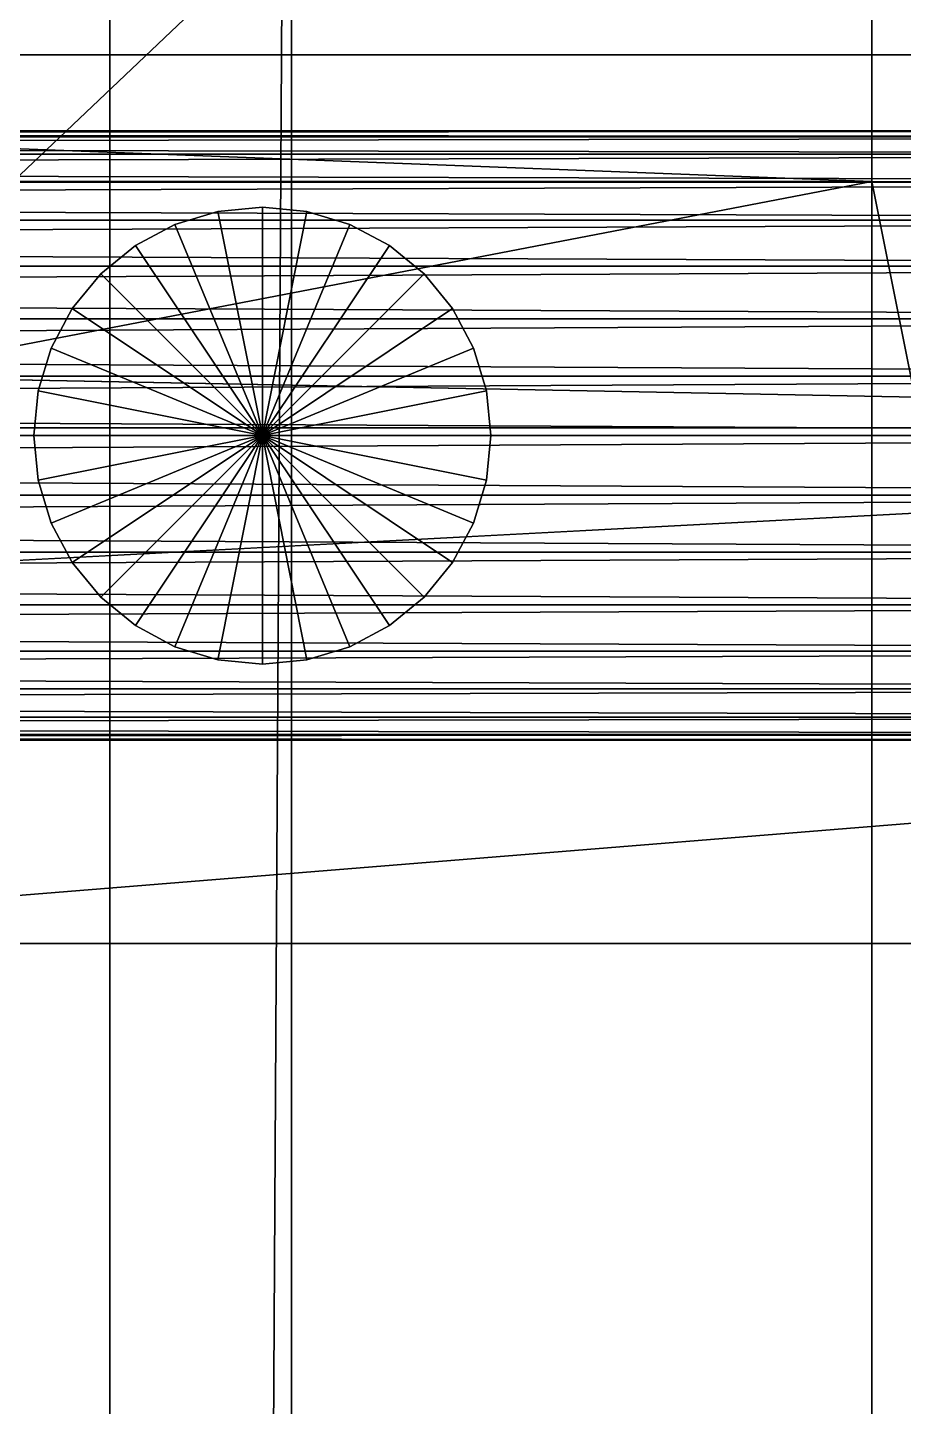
# Model space of a CAD drawing. Header units: millimetres. Extents: x -18 to 4450, y -985 to 970.
# Drawn here: x 976.8 to 1011.2, y 501.8 to 556.1 of the extents above; entities that cross this region are included whole.
import ezdxf

# ---------------------------------------------------------------- set-up
doc = ezdxf.new("R2010")
doc.units = ezdxf.units.MM
for name, color, linetype in [('as_fitted_routes__j40_rt_003_cutoff_output_to_relay_box_feed_cutoff_to_relay_feed', 1, 'CONTINUOUS'), ('body__floor_cross_pressing_1', 40, 'CONTINUOUS'), ('body__floor_pan', 40, 'CONTINUOUS'), ('body__hood_closed_reference', 40, 'CONTINUOUS'), ('body__hood_crowned_closed_skin', 40, 'CONTINUOUS'), ('body__right_hood_hinge_mount_screw_front', 9, 'CONTINUOUS'), ('body__right_inner_fender', 40, 'CONTINUOUS'), ('chassis__right_body_mount_outrigger_1', 251, 'CONTINUOUS'), ('running_gear__right_front_upper_shock_mount', 251, 'CONTINUOUS')]:
    doc.layers.add(name, color=color, linetype=linetype)

msp = doc.modelspace()

# ---------------------------------------------------------------- linework, layer by layer
at = {"layer": 'as_fitted_routes__j40_rt_003_cutoff_output_to_relay_box_feed_cutoff_to_relay_feed'}
for points in [[(634.99999, 551.999986, 1039.999962), (1065.000057, 551.999986, 1039.999962), (1065.000057, 551.769435, 1042.341113)], [(634.99999, 551.999986, 1039.999962), (1065.000057, 551.769435, 1042.341113), (634.99999, 551.769435, 1042.341113)], [(634.99999, 551.769435, 1037.65893), (1065.000057, 551.769435, 1037.65893), (1065.000057, 551.999986, 1039.999962)], [(634.99999, 551.769435, 1037.65893), (1065.000057, 551.999986, 1039.999962), (634.99999, 551.999986, 1039.999962)], [(634.99999, 551.769435, 1042.341113), (1065.000057, 551.769435, 1042.341113), (1065.000057, 551.086545, 1044.592142)], [(634.99999, 551.769435, 1042.341113), (1065.000057, 551.086545, 1044.592142), (634.99999, 551.086545, 1044.592142)], [(634.99999, 551.086545, 1035.407782), (1065.000057, 551.086545, 1035.407782), (1065.000057, 551.769435, 1037.65893)], [(634.99999, 551.086545, 1035.407782), (1065.000057, 551.769435, 1037.65893), (634.99999, 551.769435, 1037.65893)], [(634.99999, 551.086545, 1044.592142), (1065.000057, 551.086545, 1044.592142), (1065.000057, 549.97766, 1046.666861)], [(634.99999, 551.086545, 1044.592142), (1065.000057, 549.97766, 1046.666861), (634.99999, 549.97766, 1046.666861)], [(634.99999, 549.97766, 1033.333182), (1065.000057, 549.97766, 1033.333182), (1065.000057, 551.086545, 1035.407782)], [(634.99999, 549.97766, 1033.333182), (1065.000057, 551.086545, 1035.407782), (634.99999, 551.086545, 1035.407782)], [(634.99999, 549.97766, 1046.666861), (1065.000057, 549.97766, 1046.666861), (1065.000057, 548.485279, 1048.485279)], [(634.99999, 549.97766, 1046.666861), (1065.000057, 548.485279, 1048.485279), (634.99999, 548.485279, 1048.485279)], [(634.99999, 548.485279, 1031.514764), (1065.000057, 548.485279, 1031.514764), (1065.000057, 549.97766, 1033.333182)], [(634.99999, 548.485279, 1031.514764), (1065.000057, 549.97766, 1033.333182), (634.99999, 549.97766, 1033.333182)], [(634.99999, 548.485279, 1048.485279), (1065.000057, 548.485279, 1048.485279), (1065.000057, 546.666861, 1049.97766)], [(634.99999, 548.485279, 1048.485279), (1065.000057, 546.666861, 1049.97766), (634.99999, 546.666861, 1049.97766)], [(634.99999, 546.666861, 1030.022383), (1065.000057, 546.666861, 1030.022383), (1065.000057, 548.485279, 1031.514764)], [(634.99999, 546.666861, 1030.022383), (1065.000057, 548.485279, 1031.514764), (634.99999, 548.485279, 1031.514764)], [(634.99999, 546.666861, 1049.97766), (1065.000057, 546.666861, 1049.97766), (1065.000057, 544.592202, 1051.086545)], [(634.99999, 546.666861, 1049.97766), (1065.000057, 544.592202, 1051.086545), (634.99999, 544.592202, 1051.086545)], [(634.99999, 544.592202, 1028.913498), (1065.000057, 544.592202, 1028.913498), (1065.000057, 546.666861, 1030.022383)], [(634.99999, 544.592202, 1028.913498), (1065.000057, 546.666861, 1030.022383), (634.99999, 546.666861, 1030.022383)], [(634.99999, 544.592202, 1051.086545), (1065.000057, 544.592202, 1051.086545), (1065.000057, 542.341113, 1051.769376)], [(634.99999, 544.592202, 1051.086545), (1065.000057, 542.341113, 1051.769376), (634.99999, 542.341113, 1051.769376)], [(634.99999, 542.341113, 1028.230548), (1065.000057, 542.341113, 1028.230548), (1065.000057, 544.592202, 1028.913498)], [(634.99999, 542.341113, 1028.230548), (1065.000057, 544.592202, 1028.913498), (634.99999, 544.592202, 1028.913498)], [(634.99999, 542.341113, 1051.769376), (1065.000057, 542.341113, 1051.769376), (1065.000057, 540.000021, 1052.000046)], [(634.99999, 542.341113, 1051.769376), (1065.000057, 540.000021, 1052.000046), (634.99999, 540.000021, 1052.000046)], [(634.99999, 540.000021, 1027.999997), (1065.000057, 540.000021, 1027.999997), (1065.000057, 542.341113, 1028.230548)], [(634.99999, 540.000021, 1027.999997), (1065.000057, 542.341113, 1028.230548), (634.99999, 542.341113, 1028.230548)], [(634.99999, 540.000021, 1052.000046), (1065.000057, 540.000021, 1052.000046), (1065.000057, 537.65893, 1051.769376)], [(634.99999, 540.000021, 1052.000046), (1065.000057, 537.65893, 1051.769376), (634.99999, 537.65893, 1051.769376)], [(634.99999, 537.65893, 1028.230548), (1065.000057, 537.65893, 1028.230548), (1065.000057, 540.000021, 1027.999997)], [(634.99999, 537.65893, 1028.230548), (1065.000057, 540.000021, 1027.999997), (634.99999, 540.000021, 1027.999997)], [(634.99999, 537.65893, 1051.769376), (1065.000057, 537.65893, 1051.769376), (1065.000057, 535.407782, 1051.086545)], [(634.99999, 537.65893, 1051.769376), (1065.000057, 535.407782, 1051.086545), (634.99999, 535.407782, 1051.086545)], [(634.99999, 535.407782, 1028.913498), (1065.000057, 535.407782, 1028.913498), (1065.000057, 537.65893, 1028.230548)], [(634.99999, 535.407782, 1028.913498), (1065.000057, 537.65893, 1028.230548), (634.99999, 537.65893, 1028.230548)], [(634.99999, 535.407782, 1051.086545), (1065.000057, 535.407782, 1051.086545), (1065.000057, 533.333182, 1049.97766)], [(634.99999, 535.407782, 1051.086545), (1065.000057, 533.333182, 1049.97766), (634.99999, 533.333182, 1049.97766)], [(634.99999, 533.333182, 1030.022383), (1065.000057, 533.333182, 1030.022383), (1065.000057, 535.407782, 1028.913498)], [(634.99999, 533.333182, 1030.022383), (1065.000057, 535.407782, 1028.913498), (634.99999, 535.407782, 1028.913498)], [(634.99999, 533.333182, 1049.97766), (1065.000057, 533.333182, 1049.97766), (1065.000057, 531.514704, 1048.485279)], [(634.99999, 533.333182, 1049.97766), (1065.000057, 531.514704, 1048.485279), (634.99999, 531.514704, 1048.485279)], [(634.99999, 531.514704, 1031.514764), (1065.000057, 531.514704, 1031.514764), (1065.000057, 533.333182, 1030.022383)], [(634.99999, 531.514704, 1031.514764), (1065.000057, 533.333182, 1030.022383), (634.99999, 533.333182, 1030.022383)], [(634.99999, 531.514704, 1048.485279), (1065.000057, 531.514704, 1048.485279), (1065.000057, 530.022383, 1046.666861)], [(634.99999, 531.514704, 1048.485279), (1065.000057, 530.022383, 1046.666861), (634.99999, 530.022383, 1046.666861)], [(634.99999, 530.022383, 1033.333182), (1065.000057, 530.022383, 1033.333182), (1065.000057, 531.514704, 1031.514764)], [(634.99999, 530.022383, 1033.333182), (1065.000057, 531.514704, 1031.514764), (634.99999, 531.514704, 1031.514764)], [(634.99999, 530.022383, 1046.666861), (1065.000057, 530.022383, 1046.666861), (1065.000057, 528.913438, 1044.592142)], [(634.99999, 530.022383, 1046.666861), (1065.000057, 528.913438, 1044.592142), (634.99999, 528.913438, 1044.592142)], [(634.99999, 528.913438, 1035.407782), (1065.000057, 528.913438, 1035.407782), (1065.000057, 530.022383, 1033.333182)], [(634.99999, 528.913438, 1035.407782), (1065.000057, 530.022383, 1033.333182), (634.99999, 530.022383, 1033.333182)], [(634.99999, 528.913438, 1044.592142), (1065.000057, 528.913438, 1044.592142), (1065.000057, 528.230548, 1042.341113)], [(634.99999, 528.913438, 1044.592142), (1065.000057, 528.230548, 1042.341113), (634.99999, 528.230548, 1042.341113)], [(634.99999, 528.230548, 1037.65893), (1065.000057, 528.230548, 1037.65893), (1065.000057, 528.913438, 1035.407782)], [(634.99999, 528.230548, 1037.65893), (1065.000057, 528.913438, 1035.407782), (634.99999, 528.913438, 1035.407782)], [(634.99999, 528.230548, 1042.341113), (1065.000057, 528.230548, 1042.341113), (1065.000057, 527.999997, 1039.999962)], [(634.99999, 528.230548, 1042.341113), (1065.000057, 527.999997, 1039.999962), (634.99999, 527.999997, 1039.999962)], [(634.99999, 527.999997, 1039.999962), (1065.000057, 527.999997, 1039.999962), (1065.000057, 528.230548, 1037.65893)], [(634.99999, 527.999997, 1039.999962), (1065.000057, 528.230548, 1037.65893), (634.99999, 528.230548, 1037.65893)]]:
    msp.add_3dface(points, dxfattribs=at)
at = {"layer": 'body__floor_cross_pressing_1'}
for points in [[(980.000019, -622.860014, 742.139995), (980.000019, -622.860014, 761.860013), (980.000019, 622.860014, 761.860013)], [(980.000019, -622.860014, 742.139995), (980.000019, 622.860014, 761.860013), (980.000019, 622.860014, 742.139995)], [(980.000019, -622.860014, 742.139995), (987.14, -622.860014, 735.000014), (987.14, 622.860014, 735.000014)], [(980.000019, -622.860014, 742.139995), (987.14, 622.860014, 735.000014), (980.000019, 622.860014, 742.139995)], [(980.000019, -622.860014, 761.860013), (987.14, -622.860014, 768.999994), (987.14, 622.860014, 768.999994)], [(980.000019, -622.860014, 761.860013), (987.14, 622.860014, 768.999994), (980.000019, 622.860014, 761.860013)], [(987.14, -622.860014, 768.999994), (1014.860034, -622.860014, 768.999994), (1014.860034, 622.860014, 768.999994)], [(987.14, -622.860014, 768.999994), (1014.860034, 622.860014, 768.999994), (987.14, 622.860014, 768.999994)], [(987.14, -622.860014, 735.000014), (987.14, 622.860014, 735.000014), (1014.860034, 622.860014, 735.000014)], [(987.14, -622.860014, 735.000014), (1014.860034, 622.860014, 735.000014), (1014.860034, -622.860014, 735.000014)]]:
    msp.add_3dface(points, dxfattribs=at)
at = {"layer": 'body__floor_pan'}
for points in [[(901.549995, -653.450012, 670.000017), (3428.450108, -653.450012, 670.000017), (3428.450108, 653.450012, 670.000017)], [(901.549995, -653.450012, 670.000017), (3428.450108, 653.450012, 670.000017), (901.549995, 653.450012, 670.000017)], [(901.549995, -653.450012, 615.00001), (901.549995, 653.450012, 615.00001), (3428.450108, 653.450012, 615.00001)], [(901.549995, -653.450012, 615.00001), (3428.450108, 653.450012, 615.00001), (3428.450108, -653.450012, 615.00001)]]:
    msp.add_3dface(points, dxfattribs=at)
at = {"layer": 'body__hood_closed_reference'}
for points in [[(237.979993, -687.020004, 1253.000021), (1142.019987, -687.020004, 1253.000021), (1142.019987, 687.020004, 1253.000021)], [(237.979993, -687.020004, 1253.000021), (1142.019987, 687.020004, 1253.000021), (237.979993, 687.020004, 1253.000021)], [(237.979993, -687.020004, 1215.000033), (237.979993, 687.020004, 1215.000033), (1142.019987, 687.020004, 1215.000033)], [(237.979993, -687.020004, 1215.000033), (1142.019987, 687.020004, 1215.000033), (1142.019987, -687.020004, 1215.000033)]]:
    msp.add_3dface(points, dxfattribs=at)
at = {"layer": 'body__hood_crowned_closed_skin'}
for points in [[(135.000005, 0, 1256.000042), (1057.999969, 0, 1322.000027), (1057.999969, 642.00002, 1296.000004)], [(135.000005, 0, 1256.000042), (1057.999969, 642.00002, 1296.000004), (135.000005, 642.00002, 1230.000019)], [(135.000005, 0, 1235.999942), (135.000005, 642.00002, 1210.000038), (1057.999969, 642.00002, 1276.000023)], [(135.000005, 0, 1235.999942), (1057.999969, 642.00002, 1276.000023), (1057.999969, 0, 1302.000046)]]:
    msp.add_3dface(points, dxfattribs=at)
at = {"layer": 'body__right_hood_hinge_mount_screw_front'}
for points in [[(986.000001, 549.000025, 1292.000055), (986.000001, 549.000025, 1304.00002), (984.244168, 548.827052, 1304.00002)], [(986.000001, 549.000025, 1292.000055), (984.244168, 548.827052, 1304.00002), (984.244168, 548.827052, 1292.000055)], [(986.000001, 540.000021, 1292.000055), (984.244168, 548.827052, 1292.000055), (986.000001, 549.000025, 1292.000055)], [(986.000001, 540.000021, 1304.00002), (986.000001, 549.000025, 1304.00002), (984.244168, 548.827052, 1304.00002)], [(987.755835, 548.827052, 1292.000055), (987.755835, 548.827052, 1304.00002), (986.000001, 549.000025, 1304.00002)], [(987.755835, 548.827052, 1292.000055), (986.000001, 549.000025, 1304.00002), (986.000001, 549.000025, 1292.000055)], [(986.000001, 540.000021, 1292.000055), (986.000001, 549.000025, 1292.000055), (987.755835, 548.827052, 1292.000055)], [(986.000001, 540.000021, 1304.00002), (987.755835, 548.827052, 1304.00002), (986.000001, 549.000025, 1304.00002)], [(984.244168, 548.827052, 1292.000055), (984.244168, 548.827052, 1304.00002), (982.555866, 548.314929, 1304.00002)], [(984.244168, 548.827052, 1292.000055), (982.555866, 548.314929, 1304.00002), (982.555866, 548.314929, 1292.000055)], [(986.000001, 540.000021, 1292.000055), (982.555866, 548.314929, 1292.000055), (984.244168, 548.827052, 1292.000055)], [(986.000001, 540.000021, 1304.00002), (984.244168, 548.827052, 1304.00002), (982.555866, 548.314929, 1304.00002)], [(986.000001, 540.000021, 1292.000055), (987.755835, 548.827052, 1292.000055), (989.444137, 548.314929, 1292.000055)], [(986.000001, 540.000021, 1304.00002), (989.444137, 548.314929, 1304.00002), (987.755835, 548.827052, 1304.00002)], [(989.444137, 548.314929, 1292.000055), (989.444137, 548.314929, 1304.00002), (987.755835, 548.827052, 1304.00002)], [(989.444137, 548.314929, 1292.000055), (987.755835, 548.827052, 1304.00002), (987.755835, 548.827052, 1292.000055)], [(982.555866, 548.314929, 1292.000055), (982.555866, 548.314929, 1304.00002), (980.999887, 547.483206, 1304.00002)], [(982.555866, 548.314929, 1292.000055), (980.999887, 547.483206, 1304.00002), (980.999887, 547.483206, 1292.000055)], [(986.000001, 540.000021, 1292.000055), (980.999887, 547.483206, 1292.000055), (982.555866, 548.314929, 1292.000055)], [(986.000001, 540.000021, 1304.00002), (982.555866, 548.314929, 1304.00002), (980.999887, 547.483206, 1304.00002)], [(986.000001, 540.000021, 1292.000055), (989.444137, 548.314929, 1292.000055), (991.000116, 547.483206, 1292.000055)], [(986.000001, 540.000021, 1304.00002), (991.000116, 547.483206, 1304.00002), (989.444137, 548.314929, 1304.00002)], [(991.000116, 547.483206, 1292.000055), (991.000116, 547.483206, 1304.00002), (989.444137, 548.314929, 1304.00002)], [(991.000116, 547.483206, 1292.000055), (989.444137, 548.314929, 1304.00002), (989.444137, 548.314929, 1292.000055)], [(980.999887, 547.483206, 1292.000055), (980.999887, 547.483206, 1304.00002), (979.636014, 546.36395, 1304.00002)], [(980.999887, 547.483206, 1292.000055), (979.636014, 546.36395, 1304.00002), (979.636014, 546.36395, 1292.000055)], [(986.000001, 540.000021, 1292.000055), (979.636014, 546.36395, 1292.000055), (980.999887, 547.483206, 1292.000055)], [(986.000001, 540.000021, 1304.00002), (980.999887, 547.483206, 1304.00002), (979.636014, 546.36395, 1304.00002)], [(986.000001, 540.000021, 1292.000055), (991.000116, 547.483206, 1292.000055), (992.363989, 546.36395, 1292.000055)], [(986.000001, 540.000021, 1304.00002), (992.363989, 546.36395, 1304.00002), (991.000116, 547.483206, 1304.00002)], [(992.363989, 546.36395, 1292.000055), (992.363989, 546.36395, 1304.00002), (991.000116, 547.483206, 1304.00002)], [(992.363989, 546.36395, 1292.000055), (991.000116, 547.483206, 1304.00002), (991.000116, 547.483206, 1292.000055)], [(979.636014, 546.36395, 1292.000055), (979.636014, 546.36395, 1304.00002), (978.516757, 545.000136, 1304.00002)], [(979.636014, 546.36395, 1292.000055), (978.516757, 545.000136, 1304.00002), (978.516757, 545.000136, 1292.000055)], [(986.000001, 540.000021, 1292.000055), (978.516757, 545.000136, 1292.000055), (979.636014, 546.36395, 1292.000055)], [(986.000001, 540.000021, 1304.00002), (979.636014, 546.36395, 1304.00002), (978.516757, 545.000136, 1304.00002)], [(986.000001, 540.000021, 1292.000055), (992.363989, 546.36395, 1292.000055), (993.483245, 545.000136, 1292.000055)], [(986.000001, 540.000021, 1304.00002), (993.483245, 545.000136, 1304.00002), (992.363989, 546.36395, 1304.00002)], [(993.483245, 545.000136, 1292.000055), (993.483245, 545.000136, 1304.00002), (992.363989, 546.36395, 1304.00002)], [(993.483245, 545.000136, 1292.000055), (992.363989, 546.36395, 1304.00002), (992.363989, 546.36395, 1292.000055)], [(978.516757, 545.000136, 1292.000055), (978.516757, 545.000136, 1304.00002), (977.685094, 543.444157, 1304.00002)], [(978.516757, 545.000136, 1292.000055), (977.685094, 543.444157, 1304.00002), (977.685094, 543.444157, 1292.000055)], [(986.000001, 540.000021, 1292.000055), (977.685094, 543.444157, 1292.000055), (978.516757, 545.000136, 1292.000055)], [(986.000001, 540.000021, 1304.00002), (978.516757, 545.000136, 1304.00002), (977.685094, 543.444157, 1304.00002)], [(986.000001, 540.000021, 1292.000055), (993.483245, 545.000136, 1292.000055), (994.314909, 543.444157, 1292.000055)], [(986.000001, 540.000021, 1304.00002), (994.314909, 543.444157, 1304.00002), (993.483245, 545.000136, 1304.00002)], [(994.314909, 543.444157, 1292.000055), (994.314909, 543.444157, 1304.00002), (993.483245, 545.000136, 1304.00002)], [(994.314909, 543.444157, 1292.000055), (993.483245, 545.000136, 1304.00002), (993.483245, 545.000136, 1292.000055)], [(977.685094, 543.444157, 1292.000055), (977.685094, 543.444157, 1304.00002), (977.172911, 541.755795, 1304.00002)], [(977.685094, 543.444157, 1292.000055), (977.172911, 541.755795, 1304.00002), (977.172911, 541.755795, 1292.000055)], [(986.000001, 540.000021, 1292.000055), (977.172911, 541.755795, 1292.000055), (977.685094, 543.444157, 1292.000055)], [(986.000001, 540.000021, 1304.00002), (977.685094, 543.444157, 1304.00002), (977.172911, 541.755795, 1304.00002)], [(986.000001, 540.000021, 1292.000055), (994.314909, 543.444157, 1292.000055), (994.827092, 541.755795, 1292.000055)], [(986.000001, 540.000021, 1304.00002), (994.827092, 541.755795, 1304.00002), (994.314909, 543.444157, 1304.00002)], [(994.827092, 541.755795, 1292.000055), (994.827092, 541.755795, 1304.00002), (994.314909, 543.444157, 1304.00002)], [(994.827092, 541.755795, 1292.000055), (994.314909, 543.444157, 1304.00002), (994.314909, 543.444157, 1292.000055)], [(977.172911, 541.755795, 1292.000055), (977.172911, 541.755795, 1304.00002), (976.999998, 540.000021, 1304.00002)], [(977.172911, 541.755795, 1292.000055), (976.999998, 540.000021, 1304.00002), (976.999998, 540.000021, 1292.000055)], [(986.000001, 540.000021, 1292.000055), (976.999998, 540.000021, 1292.000055), (977.172911, 541.755795, 1292.000055)], [(986.000001, 540.000021, 1304.00002), (977.172911, 541.755795, 1304.00002), (976.999998, 540.000021, 1304.00002)], [(986.000001, 540.000021, 1292.000055), (994.827092, 541.755795, 1292.000055), (995.000005, 540.000021, 1292.000055)], [(986.000001, 540.000021, 1304.00002), (995.000005, 540.000021, 1304.00002), (994.827092, 541.755795, 1304.00002)], [(995.000005, 540.000021, 1292.000055), (995.000005, 540.000021, 1304.00002), (994.827092, 541.755795, 1304.00002)], [(995.000005, 540.000021, 1292.000055), (994.827092, 541.755795, 1304.00002), (994.827092, 541.755795, 1292.000055)], [(976.999998, 540.000021, 1292.000055), (976.999998, 540.000021, 1304.00002), (977.172911, 538.244188, 1304.00002)], [(976.999998, 540.000021, 1292.000055), (977.172911, 538.244188, 1304.00002), (977.172911, 538.244188, 1292.000055)], [(986.000001, 540.000021, 1292.000055), (977.172911, 538.244188, 1292.000055), (976.999998, 540.000021, 1292.000055)], [(986.000001, 540.000021, 1304.00002), (976.999998, 540.000021, 1304.00002), (977.172911, 538.244188, 1304.00002)], [(986.000001, 540.000021, 1292.000055), (977.685094, 536.555827, 1292.000055), (977.172911, 538.244188, 1292.000055)], [(986.000001, 540.000021, 1304.00002), (977.172911, 538.244188, 1304.00002), (977.685094, 536.555827, 1304.00002)], [(986.000001, 540.000021, 1292.000055), (978.516757, 534.999847, 1292.000055), (977.685094, 536.555827, 1292.000055)], [(986.000001, 540.000021, 1304.00002), (977.685094, 536.555827, 1304.00002), (978.516757, 534.999847, 1304.00002)], [(986.000001, 540.000021, 1292.000055), (979.636014, 533.636034, 1292.000055), (978.516757, 534.999847, 1292.000055)], [(986.000001, 540.000021, 1304.00002), (978.516757, 534.999847, 1304.00002), (979.636014, 533.636034, 1304.00002)], [(986.000001, 540.000021, 1292.000055), (980.999887, 532.516778, 1292.000055), (979.636014, 533.636034, 1292.000055)], [(986.000001, 540.000021, 1304.00002), (979.636014, 533.636034, 1304.00002), (980.999887, 532.516778, 1304.00002)], [(986.000001, 540.000021, 1292.000055), (982.555866, 531.685114, 1292.000055), (980.999887, 532.516778, 1292.000055)], [(986.000001, 540.000021, 1304.00002), (980.999887, 532.516778, 1304.00002), (982.555866, 531.685114, 1304.00002)], [(986.000001, 540.000021, 1292.000055), (984.244168, 531.172931, 1292.000055), (982.555866, 531.685114, 1292.000055)], [(986.000001, 540.000021, 1304.00002), (982.555866, 531.685114, 1304.00002), (984.244168, 531.172931, 1304.00002)], [(986.000001, 540.000021, 1292.000055), (986.000001, 531.000018, 1292.000055), (984.244168, 531.172931, 1292.000055)], [(986.000001, 540.000021, 1304.00002), (984.244168, 531.172931, 1304.00002), (986.000001, 531.000018, 1304.00002)], [(986.000001, 540.000021, 1292.000055), (987.755835, 531.172931, 1292.000055), (986.000001, 531.000018, 1292.000055)], [(986.000001, 540.000021, 1304.00002), (986.000001, 531.000018, 1304.00002), (987.755835, 531.172931, 1304.00002)], [(986.000001, 540.000021, 1292.000055), (989.444137, 531.685114, 1292.000055), (987.755835, 531.172931, 1292.000055)], [(986.000001, 540.000021, 1304.00002), (987.755835, 531.172931, 1304.00002), (989.444137, 531.685114, 1304.00002)], [(986.000001, 540.000021, 1292.000055), (991.000116, 532.516778, 1292.000055), (989.444137, 531.685114, 1292.000055)], [(986.000001, 540.000021, 1304.00002), (989.444137, 531.685114, 1304.00002), (991.000116, 532.516778, 1304.00002)], [(986.000001, 540.000021, 1292.000055), (992.363989, 533.636034, 1292.000055), (991.000116, 532.516778, 1292.000055)], [(986.000001, 540.000021, 1304.00002), (991.000116, 532.516778, 1304.00002), (992.363989, 533.636034, 1304.00002)], [(986.000001, 540.000021, 1292.000055), (993.483245, 534.999847, 1292.000055), (992.363989, 533.636034, 1292.000055)], [(986.000001, 540.000021, 1304.00002), (992.363989, 533.636034, 1304.00002), (993.483245, 534.999847, 1304.00002)], [(986.000001, 540.000021, 1292.000055), (994.314909, 536.555827, 1292.000055), (993.483245, 534.999847, 1292.000055)], [(986.000001, 540.000021, 1304.00002), (993.483245, 534.999847, 1304.00002), (994.314909, 536.555827, 1304.00002)], [(986.000001, 540.000021, 1292.000055), (994.827092, 538.244188, 1292.000055), (994.314909, 536.555827, 1292.000055)], [(986.000001, 540.000021, 1304.00002), (994.314909, 536.555827, 1304.00002), (994.827092, 538.244188, 1304.00002)], [(986.000001, 540.000021, 1292.000055), (995.000005, 540.000021, 1292.000055), (994.827092, 538.244188, 1292.000055)], [(986.000001, 540.000021, 1304.00002), (994.827092, 538.244188, 1304.00002), (995.000005, 540.000021, 1304.00002)], [(994.827092, 538.244188, 1292.000055), (994.827092, 538.244188, 1304.00002), (995.000005, 540.000021, 1304.00002)], [(994.827092, 538.244188, 1292.000055), (995.000005, 540.000021, 1304.00002), (995.000005, 540.000021, 1292.000055)], [(977.172911, 538.244188, 1292.000055), (977.172911, 538.244188, 1304.00002), (977.685094, 536.555827, 1304.00002)], [(977.172911, 538.244188, 1292.000055), (977.685094, 536.555827, 1304.00002), (977.685094, 536.555827, 1292.000055)], [(994.314909, 536.555827, 1292.000055), (994.314909, 536.555827, 1304.00002), (994.827092, 538.244188, 1304.00002)], [(994.314909, 536.555827, 1292.000055), (994.827092, 538.244188, 1304.00002), (994.827092, 538.244188, 1292.000055)], [(977.685094, 536.555827, 1292.000055), (977.685094, 536.555827, 1304.00002), (978.516757, 534.999847, 1304.00002)], [(977.685094, 536.555827, 1292.000055), (978.516757, 534.999847, 1304.00002), (978.516757, 534.999847, 1292.000055)], [(993.483245, 534.999847, 1292.000055), (993.483245, 534.999847, 1304.00002), (994.314909, 536.555827, 1304.00002)], [(993.483245, 534.999847, 1292.000055), (994.314909, 536.555827, 1304.00002), (994.314909, 536.555827, 1292.000055)], [(978.516757, 534.999847, 1292.000055), (978.516757, 534.999847, 1304.00002), (979.636014, 533.636034, 1304.00002)], [(978.516757, 534.999847, 1292.000055), (979.636014, 533.636034, 1304.00002), (979.636014, 533.636034, 1292.000055)], [(992.363989, 533.636034, 1292.000055), (992.363989, 533.636034, 1304.00002), (993.483245, 534.999847, 1304.00002)], [(992.363989, 533.636034, 1292.000055), (993.483245, 534.999847, 1304.00002), (993.483245, 534.999847, 1292.000055)], [(979.636014, 533.636034, 1292.000055), (979.636014, 533.636034, 1304.00002), (980.999887, 532.516778, 1304.00002)], [(979.636014, 533.636034, 1292.000055), (980.999887, 532.516778, 1304.00002), (980.999887, 532.516778, 1292.000055)], [(991.000116, 532.516778, 1292.000055), (991.000116, 532.516778, 1304.00002), (992.363989, 533.636034, 1304.00002)], [(991.000116, 532.516778, 1292.000055), (992.363989, 533.636034, 1304.00002), (992.363989, 533.636034, 1292.000055)], [(980.999887, 532.516778, 1292.000055), (980.999887, 532.516778, 1304.00002), (982.555866, 531.685114, 1304.00002)], [(980.999887, 532.516778, 1292.000055), (982.555866, 531.685114, 1304.00002), (982.555866, 531.685114, 1292.000055)], [(989.444137, 531.685114, 1292.000055), (989.444137, 531.685114, 1304.00002), (991.000116, 532.516778, 1304.00002)], [(989.444137, 531.685114, 1292.000055), (991.000116, 532.516778, 1304.00002), (991.000116, 532.516778, 1292.000055)], [(982.555866, 531.685114, 1292.000055), (982.555866, 531.685114, 1304.00002), (984.244168, 531.172931, 1304.00002)], [(982.555866, 531.685114, 1292.000055), (984.244168, 531.172931, 1304.00002), (984.244168, 531.172931, 1292.000055)], [(987.755835, 531.172931, 1292.000055), (987.755835, 531.172931, 1304.00002), (989.444137, 531.685114, 1304.00002)], [(987.755835, 531.172931, 1292.000055), (989.444137, 531.685114, 1304.00002), (989.444137, 531.685114, 1292.000055)], [(984.244168, 531.172931, 1292.000055), (984.244168, 531.172931, 1304.00002), (986.000001, 531.000018, 1304.00002)], [(984.244168, 531.172931, 1292.000055), (986.000001, 531.000018, 1304.00002), (986.000001, 531.000018, 1292.000055)], [(986.000001, 531.000018, 1292.000055), (986.000001, 531.000018, 1304.00002), (987.755835, 531.172931, 1304.00002)], [(986.000001, 531.000018, 1292.000055), (987.755835, 531.172931, 1304.00002), (987.755835, 531.172931, 1292.000055)]]:
    msp.add_3dface(points, dxfattribs=at)
at = {"layer": 'body__right_inner_fender'}
for points in [[(304.699987, 555.000007, 814.700007), (304.699987, 555.000007, 1205.299973), (1075.299978, 555.000007, 1205.299973)], [(304.699987, 555.000007, 814.700007), (1075.299978, 555.000007, 1205.299973), (1075.299978, 555.000007, 814.700007)], [(304.699987, 555.000007, 814.700007), (304.699987, 540.300012, 800.000012), (1075.299978, 540.300012, 800.000012)], [(304.699987, 555.000007, 814.700007), (1075.299978, 540.300012, 800.000012), (1075.299978, 555.000007, 814.700007)], [(304.699987, 555.000007, 1205.299973), (304.699987, 540.300012, 1220.000029), (1075.299978, 540.300012, 1220.000029)], [(304.699987, 555.000007, 1205.299973), (1075.299978, 540.300012, 1220.000029), (1075.299978, 555.000007, 1205.299973)], [(304.699987, 499.70001, 1220.000029), (1075.299978, 499.70001, 1220.000029), (1075.299978, 540.300012, 1220.000029)], [(304.699987, 499.70001, 1220.000029), (1075.299978, 540.300012, 1220.000029), (304.699987, 540.300012, 1220.000029)], [(304.699987, 499.70001, 800.000012), (304.699987, 540.300012, 800.000012), (1075.299978, 540.300012, 800.000012)], [(304.699987, 499.70001, 800.000012), (1075.299978, 540.300012, 800.000012), (1075.299978, 499.70001, 800.000012)]]:
    msp.add_3dface(points, dxfattribs=at)
at = {"layer": 'chassis__right_body_mount_outrigger_1'}
for points in [[(750, 560.000002, 535.000026), (750, 550.000012, 524.999976), (1009.99999, 550.000012, 524.999976)], [(750, 560.000002, 535.000026), (1009.99999, 550.000012, 524.999976), (1009.99999, 560.000002, 535.000026)], [(750, 560.000002, 569.999993), (750, 550.000012, 579.999983), (1009.99999, 550.000012, 579.999983)], [(750, 560.000002, 569.999993), (1009.99999, 550.000012, 579.999983), (1009.99999, 560.000002, 569.999993)], [(1019.999981, 550.000012, 535.000026), (1009.99999, 560.000002, 535.000026), (1009.99999, 560.000002, 569.999993)], [(1019.999981, 550.000012, 535.000026), (1009.99999, 560.000002, 569.999993), (1019.999981, 550.000012, 569.999993)], [(1019.999981, 550.000012, 535.000026), (1009.99999, 560.000002, 535.000026), (1009.99999, 550.000012, 524.999976)], [(1019.999981, 550.000012, 569.999993), (1009.99999, 560.000002, 569.999993), (1009.99999, 550.000012, 579.999983)], [(750, 500, 579.999983), (1009.99999, 500, 579.999983), (1009.99999, 550.000012, 579.999983)], [(750, 500, 579.999983), (1009.99999, 550.000012, 579.999983), (750, 550.000012, 579.999983)], [(750, 500, 524.999976), (750, 550.000012, 524.999976), (1009.99999, 550.000012, 524.999976)], [(750, 500, 524.999976), (1009.99999, 550.000012, 524.999976), (1009.99999, 500, 524.999976)], [(1019.999981, 500, 535.000026), (1009.99999, 500, 524.999976), (1009.99999, 550.000012, 524.999976)], [(1019.999981, 500, 535.000026), (1009.99999, 550.000012, 524.999976), (1019.999981, 550.000012, 535.000026)], [(1019.999981, 500, 569.999993), (1009.99999, 500, 579.999983), (1009.99999, 550.000012, 579.999983)], [(1019.999981, 500, 569.999993), (1009.99999, 550.000012, 579.999983), (1019.999981, 550.000012, 569.999993)]]:
    msp.add_3dface(points, dxfattribs=at)
at = {"layer": 'running_gear__right_front_upper_shock_mount'}
for points in [[(953.000009, 527.999997, 1009.99999), (1052.000046, 527.999997, 1009.99999), (1052.000046, 621.999979, 1009.99999)], [(953.000009, 527.999997, 1009.99999), (1052.000046, 621.999979, 1009.99999), (953.000009, 621.999979, 1009.99999)], [(953.000009, 527.999997, 875), (953.000009, 621.999979, 875), (1052.000046, 621.999979, 875)], [(953.000009, 527.999997, 875), (1052.000046, 621.999979, 875), (1052.000046, 527.999997, 875)], [(953.000009, 519.999981, 883.000016), (953.000009, 527.999997, 875), (1052.000046, 527.999997, 875)], [(953.000009, 519.999981, 883.000016), (1052.000046, 527.999997, 875), (1052.000046, 519.999981, 883.000016)], [(953.000009, 519.999981, 1001.999974), (953.000009, 527.999997, 1009.99999), (1052.000046, 527.999997, 1009.99999)], [(953.000009, 519.999981, 1001.999974), (1052.000046, 527.999997, 1009.99999), (1052.000046, 519.999981, 1001.999974)], [(953.000009, 519.999981, 883.000016), (1052.000046, 519.999981, 883.000016), (1052.000046, 519.999981, 1001.999974)], [(953.000009, 519.999981, 883.000016), (1052.000046, 519.999981, 1001.999974), (953.000009, 519.999981, 1001.999974)]]:
    msp.add_3dface(points, dxfattribs=at)

doc.saveas('drawing.dxf')
